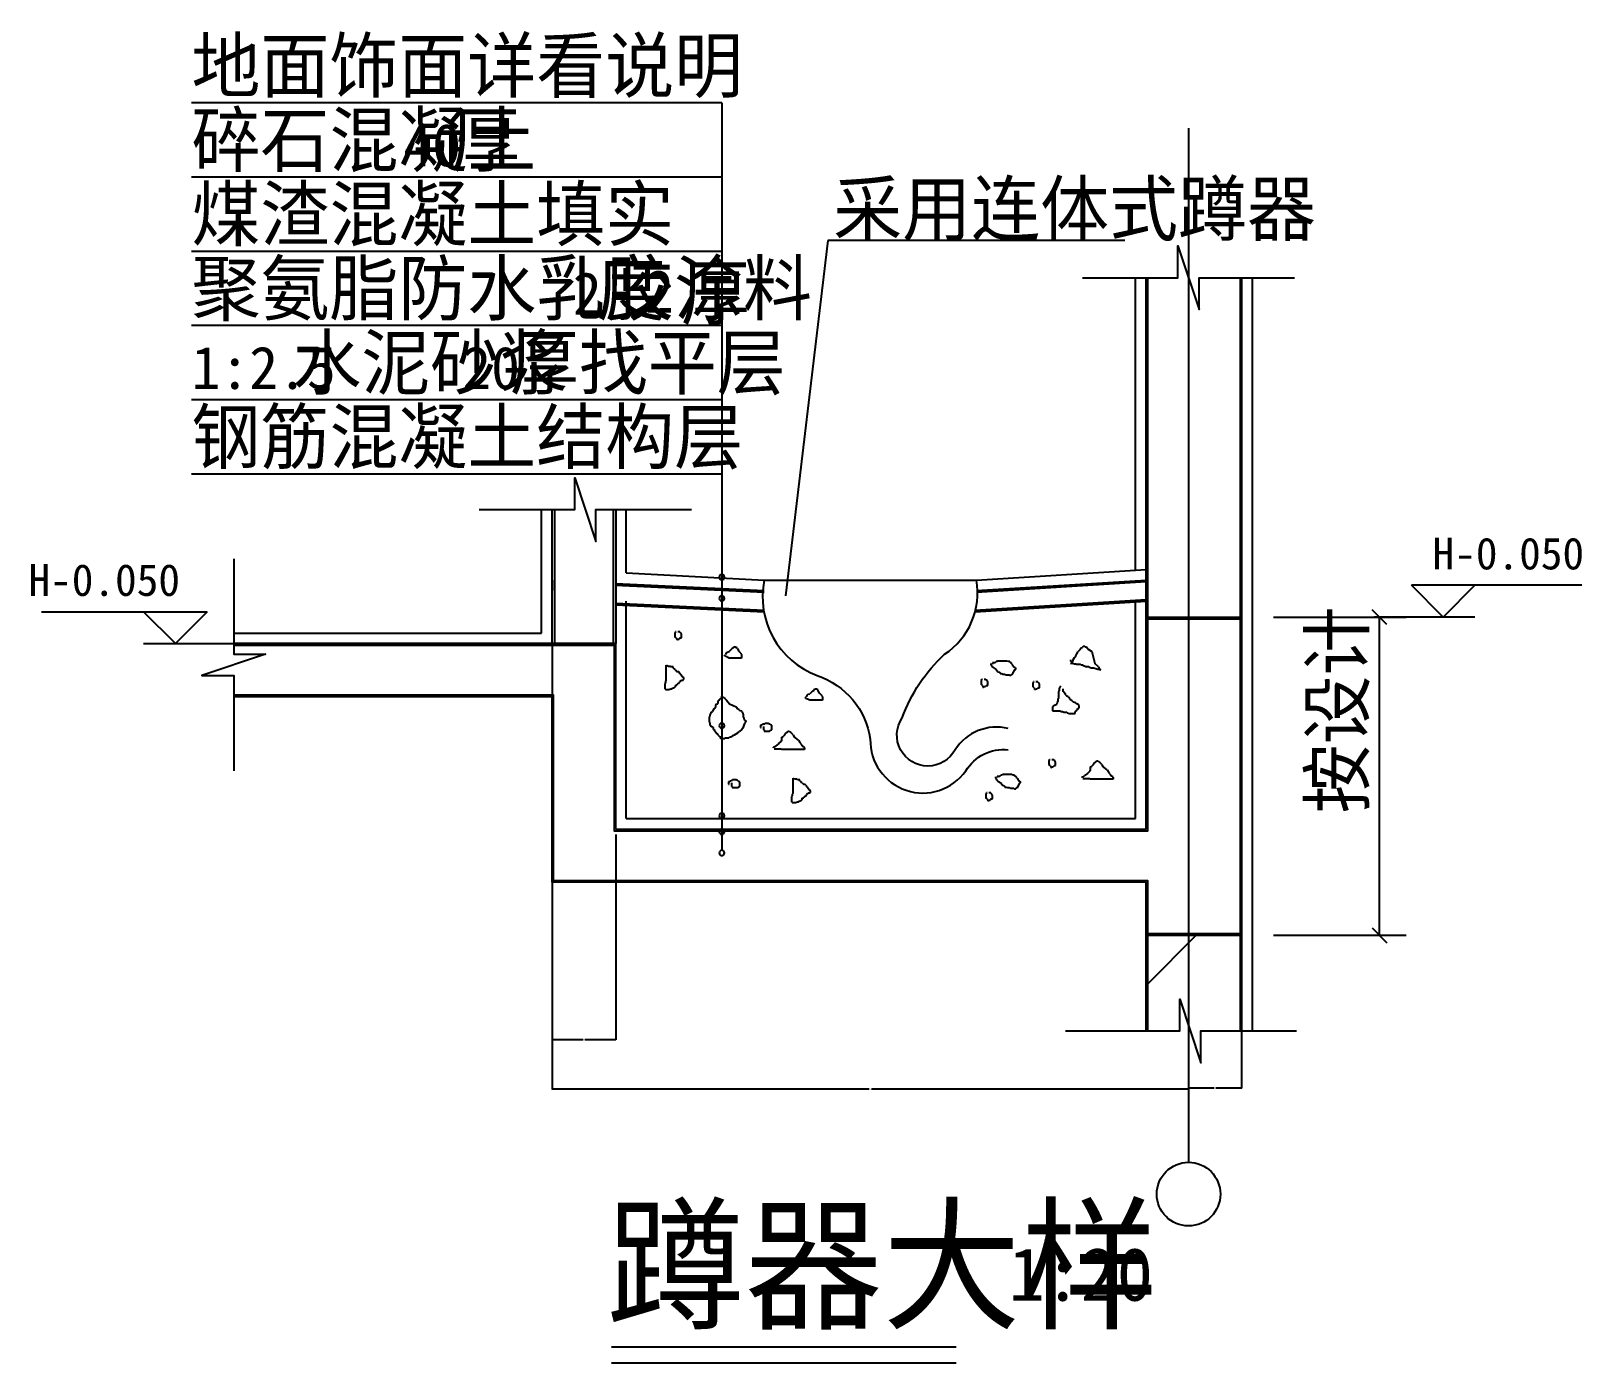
# Model space of a CAD drawing. Header units: metres. Extents: x -1089 to 1835, y 301 to 2813.
import ezdxf

# ---------------------------------------------------------------- set-up
doc = ezdxf.new("R2010")
doc.units = ezdxf.units.M
for name, color, linetype in [('DOTE', 1, 'Continuous'), ('PUB_DIM', 3, 'Continuous'), ('PUB_TEXT', 7, 'Continuous'), ('PUB_WALL', 255, 'Continuous'), ('S_FLOOR', 2, 'Continuous'), ('S_SURFACE', 6, 'Continuous'), ('S_WALL', 255, 'Continuous')]:
    doc.layers.add(name, color=color, linetype=linetype)
doc.dimstyles.get("Standard").update_dxf_attribs({"dimtxt": 2.5, "dimasz": 2.5, "dimexe": 1.25, "dimexo": 0.625, "dimtad": 1, "dimcen": 2.5, "dimazin": 3, "dimtfac": 1, "dimtmove": 0, "dimatfit": 3})

# ---------------------------------------------------------------- blocks, each defined once
blk = doc.blocks.new('_DIMX')
blk.add_lwpolyline([(-70, -70), (70, 70)])
blk = doc.blocks.new('*D1')
for p, q in [((-107.31, 1757.28), (-107.56, 1757.28)), ((-107.06, 1777.28), (-107.06, 1757.28)), ((-107.06, 1657.28), (-107.06, 1757.28)), ((-107.06, 1757.28), (-107.06, 1757.28)), ((-106.81, 1757.28), (-106.56, 1757.28))]:
    blk.add_line(p, q)
at = {"layer": 'Defpoints'}
for p in [(-107.06, 1777.28), (-107.06, 1757.28), (-107.06, 1657.28)]:
    blk.add_point(p, dxfattribs=at)
at = {"layer": 'PUB_DIM', "insert": (-107.06, 1758.405), "char_height": 1, "attachment_point": 5}
blk.add_mtext('0', dxfattribs=at)
blk = doc.blocks.new('*D2')
for p, q in [((-107.06, 1657.28), (-107.06, 1432.28)), ((-107.31, 1432.28), (-107.56, 1432.28)), ((-107.06, 1207.28), (-107.06, 1432.28)), ((-107.06, 1432.28), (-107.06, 1432.28)), ((-106.81, 1432.28), (-106.56, 1432.28))]:
    blk.add_line(p, q)
at = {"layer": 'Defpoints'}
for p in [(-107.06, 1657.28), (-107.06, 1432.28), (-107.06, 1207.28)]:
    blk.add_point(p, dxfattribs=at)
at = {"layer": 'PUB_DIM', "insert": (-107.06, 1433.405), "char_height": 1, "attachment_point": 5}
blk.add_mtext('350', dxfattribs=at)
blk = doc.blocks.new('*D3')
for p, q in [((-107.06, 1307.28), (-107.06, 1277.28)), ((-107.31, 1277.28), (-107.56, 1277.28)), ((-107.06, 1207.28), (-107.06, 1277.28)), ((-107.06, 1277.28), (-107.06, 1277.28)), ((-106.81, 1277.28), (-106.56, 1277.28))]:
    blk.add_line(p, q)
at = {"layer": 'Defpoints'}
for p in [(-107.06, 1307.28), (-107.06, 1277.28), (-107.06, 1207.28)]:
    blk.add_point(p, dxfattribs=at)
at = {"layer": 'PUB_DIM', "insert": (-107.06, 1278.405), "char_height": 1, "attachment_point": 5}
blk.add_mtext('0', dxfattribs=at)
blk = doc.blocks.new('*D4')
for p, q in [((-107.06, 949.15), (-107.06, 817.07)), ((1092.94, 949.15), (1092.94, 817.07)), ((490.94, 817.07), (-107.31, 817.07)), ((1093.19, 817.07), (494.94, 817.07))]:
    blk.add_line(p, q)
at = {"layer": 'Defpoints'}
for p in [(-107.06, 949.15), (1092.94, 949.15), (1092.94, 817.07)]:
    blk.add_point(p, dxfattribs=at)
at = {"layer": 'PUB_DIM', "insert": (492.94, 817.07), "char_height": 1, "attachment_point": 5}
blk.add_mtext('1060', dxfattribs=at)
blk = doc.blocks.new('*D5')
for p, q in [((1092.94, 949.15), (1092.94, 819.15)), ((1192.94, 949.15), (1192.94, 819.15)), ((1141.44, 819.15), (1092.69, 819.15)), ((1193.19, 819.15), (1144.44, 819.15))]:
    blk.add_line(p, q)
at = {"layer": 'Defpoints'}
for p in [(1092.94, 949.15), (1192.94, 949.15), (1192.94, 819.15)]:
    blk.add_point(p, dxfattribs=at)
at = {"layer": 'PUB_DIM', "insert": (1142.94, 819.15), "char_height": 1, "attachment_point": 5}
blk.add_mtext('100', dxfattribs=at)
blk = doc.blocks.new('*D6')
for p, q in [((-107.06, 1297.13), (-107.06, 910.08)), ((12.94, 1297.13), (12.94, 910.08)), ((-48.56, 910.08), (-107.31, 910.08)), ((13.19, 910.08), (-45.56, 910.08))]:
    blk.add_line(p, q)
at = {"layer": 'Defpoints'}
for p in [(-107.06, 1297.13), (12.94, 1297.13), (12.94, 910.08)]:
    blk.add_point(p, dxfattribs=at)
at = {"layer": 'PUB_DIM', "insert": (-47.06, 910.08), "char_height": 1, "attachment_point": 5}
blk.add_mtext('120', dxfattribs=at)

msp = doc.modelspace()

# ---------------------------------------------------------------- hatches: boundary and pattern name
at = {"layer": 'S_SURFACE'}
h = msp.add_hatch(dxfattribs=at)
h.set_pattern_fill('ANSI31', scale=300)
h.paths.add_polyline_path([(1015.94, 1707.28), (1092.94, 1707.28), (1092.94, 2347.28), (1072.94, 2407.28), (1072.94, 2347.28), (1015.94, 2347.28)])
h.paths.add_polyline_path([(1189.94, 2347.28), (1112.94, 2347.28), (1112.94, 2287.28), (1092.94, 2347.28), (1092.94, 1707.28), (1189.94, 1707.28)])
h.paths.add_polyline_path([(1189.94, 1107.28), (1092.94, 1107.28), (1092.94, 936.88), (1116.26, 866.9), (1116.26, 926.9), (1189.94, 926.9)])
h.paths.add_polyline_path([(1015.94, 926.9), (1076.26, 926.9), (1076.26, 986.9), (1092.94, 936.88), (1092.94, 1107.28), (1015.94, 1107.28)])
h.paths.add_polyline_path([(-107.06, 1657.28), (12.94, 1657.28), (12.94, 1910.09), (-24.31, 1910.09), (-24.31, 1850.09), (-64.31, 1970.09), (-64.31, 1910.09), (-107.06, 1910.09)])

# ---------------------------------------------------------------- linework, layer by layer
for p, q in [((1252.94, 1707.28), (1502.94, 1707.28)), ((1452.94, 1107.48), (1452.94, 1707.08)), ((1252.94, 1107.28), (1502.94, 1107.28))]:
    msp.add_line(p, q)
for points in [[(4.73, 331.03), (654.86, 331.03)], [(4.73, 300.76), (654.86, 300.76)]]:
    msp.add_lwpolyline(points)
at = {"layer": 'DOTE'}
msp.add_line((1092.94, 2629.15), (1092.94, 679.15), dxfattribs=at)
at = {"layer": 'PUB_DIM'}
for p, q in [((1834.65, 1767.28), (1512.94, 1767.28)), ((1572.94, 1707.28), (1512.94, 1767.28)), ((1632.94, 1767.28), (1572.94, 1707.28)), ((-1069.64, 1717.28), (-757.06, 1717.28)), ((-817.06, 1657.28), (-877.06, 1717.28)), ((-757.06, 1717.28), (-817.06, 1657.28)), ((1632.94, 1707.28), (1442.94, 1707.28)), ((-877.06, 1657.28), (-557.06, 1657.28))]:
    msp.add_line(p, q, dxfattribs=at)
msp.add_circle((1092.94, 619.15), 60, dxfattribs=at)
at = {"layer": 'PUB_WALL'}
for points in [[(1015.94, 1707.28), (1015.94, 2347.28)], [(1189.94, 2347.28), (1189.94, 1707.28)], [(-102.06, 1657.28), (-102.06, 1910.09)], [(7.94, 1910.09), (7.94, 1657.28)], [(12.79, 1767.62), (292.79, 1754.28)], [(693.12, 1754.29), (1013.12, 1774.29)], [(13.08, 1733.61), (293.08, 1720.28)], [(690.47, 1720.13), (1012.75, 1740.27)], [(-707.06, 1654.28), (9.94, 1654.28), (9.94, 1304.28), (1015.94, 1304.28), (1015.94, 1704.28), (1189.94, 1704.28), (1189.94, 1110.28), (1015.94, 1110.28), (1015.94, 1210.28), (-104.06, 1210.28), (-104.06, 1560.28), (-707.06, 1560.28)], [(1015.94, 926.9), (1015.94, 1107.28)], [(1189.94, 1107.28), (1189.94, 926.9)]]:
    msp.add_lwpolyline(points, dxfattribs=at)
at = {"layer": 'S_FLOOR'}
for p, q in [((12.94, 1770.61), (292.94, 1757.28)), ((692.94, 1757.28), (1012.94, 1777.28)), ((12.94, 1730.61), (292.94, 1717.28)), ((690.66, 1717.14), (1012.94, 1737.28)), ((1012.94, 1307.28), (1012.94, 1707.28)), ((1012.94, 1707.28), (1192.94, 1707.28)), ((1192.94, 1707.28), (1192.94, 1107.28)), ((12.94, 1657.28), (-707.06, 1657.28)), ((12.94, 1307.28), (12.94, 1657.28)), ((-107.06, 1557.28), (-707.06, 1557.28)), ((-107.06, 1207.28), (-107.06, 1557.28)), ((12.94, 1307.28), (1012.94, 1307.28)), ((1012.94, 1207.28), (-107.06, 1207.28)), ((1012.94, 1107.28), (1012.94, 1207.28)), ((1012.94, 1107.28), (1192.94, 1107.28))]:
    msp.add_line(p, q, dxfattribs=at)
at = {"layer": 'S_SURFACE'}
for p, q in [((-786.89, 2677.58), (213.11, 2677.58)), ((213.11, 2677.28), (213.11, 1267.58)), ((-786.89, 2537.58), (213.11, 2537.58)), ((412.94, 2417.28), (332.94, 1747.28)), ((972.94, 2417.28), (412.94, 2417.28)), ((-786.89, 2397.58), (213.11, 2397.58)), ((992.94, 1796.03), (992.94, 2347.28)), ((1212.94, 2347.28), (1212.94, 926.9)), ((-786.89, 2257.58), (213.11, 2257.58)), ((-786.89, 2117.58), (213.11, 2117.58)), ((-786.89, 1977.58), (213.11, 1977.58)), ((-127.06, 1677.28), (-127.06, 1910.09)), ((32.94, 1790.77), (32.94, 1910.09)), ((32.94, 1790.77), (292.94, 1777.28)), ((692.94, 1777.28), (1012.94, 1797.28)), ((292.94, 1777.28), (692.94, 1777.28)), ((32.94, 1327.28), (32.94, 1737.28)), ((992.94, 1327.28), (992.94, 1736.03)), ((-707.06, 1677.28), (-127.06, 1677.28)), ((125.67, 1679.4), (124.54, 1677.16)), ((124.54, 1677.16), (124.54, 1670.43)), ((126.79, 1668.19), (124.54, 1670.43)), ((126.79, 1679.4), (125.67, 1679.4)), ((126.79, 1668.19), (126.79, 1667.07)), ((126.79, 1667.07), (127.91, 1665.95)), ((133.51, 1679.4), (130.15, 1679.4)), ((134.64, 1668.19), (132.39, 1665.95)), ((133.51, 1678.28), (133.51, 1679.4)), ((134.64, 1678.28), (133.51, 1678.28)), ((135.76, 1677.16), (134.64, 1678.28)), ((134.64, 1668.19), (136.88, 1668.19)), ((136.88, 1674.92), (135.76, 1677.16)), ((136.88, 1668.19), (136.88, 1674.92)), ((127.91, 1665.95), (127.91, 1664.83)), ((127.91, 1664.83), (129.03, 1664.83)), ((129.03, 1664.83), (130.15, 1665.95)), ((130.15, 1665.95), (132.39, 1665.95)), ((220.97, 1637.93), (222.09, 1640.17)), ((220.97, 1636.81), (220.97, 1637.93)), ((222.09, 1640.17), (223.21, 1641.29)), ((223.21, 1641.29), (226.58, 1642.41)), ((232.18, 1648.02), (226.58, 1642.41)), ((232.18, 1648.02), (234.42, 1649.14)), ((234.42, 1649.14), (235.54, 1651.38)), ((235.54, 1651.38), (240.03, 1651.38)), ((240.03, 1651.38), (240.03, 1650.26)), ((242.27, 1648.02), (240.03, 1650.26)), ((242.27, 1648.02), (244.51, 1643.53)), ((249, 1639.05), (244.51, 1643.53)), ((249, 1639.05), (249, 1637.93)), ((249, 1637.93), (250.12, 1636.81)), ((880.25, 1634.57), (882.49, 1637.93)), ((882.49, 1637.93), (884.73, 1642.41)), ((889.22, 1646.9), (884.73, 1642.41)), ((889.22, 1646.9), (890.34, 1649.14)), ((890.34, 1649.14), (892.58, 1650.26)), ((894.82, 1652.5), (892.58, 1650.26)), ((894.82, 1652.5), (897.06, 1652.5)), ((897.06, 1652.5), (898.19, 1651.38)), ((898.19, 1651.38), (900.43, 1651.38)), ((900.43, 1651.38), (901.55, 1649.14)), ((901.55, 1649.14), (903.79, 1646.9)), ((903.79, 1646.9), (910.52, 1642.41)), ((910.52, 1642.41), (916.12, 1620)), ((107.73, 1616.64), (107.73, 1587.49)), ((109.97, 1615.51), (108.85, 1615.51)), ((112.21, 1614.39), (109.97, 1615.51)), ((115.57, 1614.39), (112.21, 1614.39)), ((116.7, 1613.27), (115.57, 1614.39)), ((121.18, 1613.27), (116.7, 1613.27)), ((121.18, 1611.03), (121.18, 1613.27)), ((122.3, 1611.03), (121.18, 1611.03)), ((122.3, 1611.03), (123.42, 1609.91)), ((124.54, 1607.67), (123.42, 1609.91)), ((218.73, 1634.57), (217.61, 1635.69)), ((218.73, 1633.45), (218.73, 1634.57)), ((219.85, 1633.45), (218.73, 1633.45)), ((220.97, 1632.33), (219.85, 1633.45)), ((223.21, 1632.33), (220.97, 1632.33)), ((224.33, 1631.21), (223.21, 1632.33)), ((226.58, 1630.08), (224.33, 1631.21)), ((250.12, 1630.08), (226.58, 1630.08)), ((250.12, 1636.81), (250.12, 1630.08)), ((719.91, 1620), (719.91, 1617.76)), ((719.91, 1617.76), (721.03, 1616.64)), ((721.03, 1616.64), (722.15, 1614.39)), ((722.15, 1614.39), (724.4, 1612.15)), ((727.76, 1621.12), (723.28, 1621.12)), ((723.28, 1621.12), (723.28, 1618.88)), ((724.4, 1612.15), (730, 1608.79)), ((727.76, 1621.12), (730, 1623.36)), ((732.24, 1623.36), (730, 1623.36)), ((730, 1608.79), (733.37, 1604.31)), ((733.37, 1624.48), (732.24, 1623.36)), ((750.18, 1624.48), (733.37, 1624.48)), ((753.55, 1623.36), (750.18, 1624.48)), ((755.79, 1623.36), (753.55, 1623.36)), ((756.91, 1621.12), (755.79, 1623.36)), ((759.15, 1621.12), (756.91, 1621.12)), ((759.15, 1620), (759.15, 1621.12)), ((760.28, 1618.88), (759.15, 1620)), ((760.28, 1617.76), (760.28, 1618.88)), ((760.28, 1617.76), (762.52, 1615.51)), ((762.52, 1614.39), (762.52, 1615.51)), ((762.52, 1614.39), (764.76, 1612.15)), ((765.88, 1612.15), (764.76, 1612.15)), ((764.76, 1607.67), (765.88, 1608.79)), ((765.88, 1612.15), (767, 1611.03)), ((765.88, 1608.79), (767, 1608.79)), ((767, 1608.79), (767, 1611.03)), ((870.15, 1626.72), (870.15, 1624.48)), ((870.15, 1624.48), (871.28, 1623.36)), ((871.28, 1623.36), (874.64, 1623.36)), ((875.76, 1620), (871.28, 1620)), ((871.28, 1620), (871.28, 1618.88)), ((874.64, 1623.36), (875.76, 1627.84)), ((875.76, 1627.84), (878, 1631.21)), ((876.88, 1618.88), (875.76, 1620)), ((880.25, 1618.88), (876.88, 1618.88)), ((878, 1631.21), (879.12, 1632.33)), ((879.12, 1632.33), (880.25, 1634.57)), ((881.37, 1617.76), (880.25, 1618.88)), ((889.22, 1617.76), (881.37, 1617.76)), ((890.34, 1616.64), (889.22, 1617.76)), ((893.7, 1616.64), (890.34, 1616.64)), ((893.7, 1616.64), (900.43, 1613.27)), ((904.91, 1613.27), (900.43, 1613.27)), ((906.03, 1612.15), (904.91, 1613.27)), ((909.4, 1611.03), (906.03, 1612.15)), ((913.88, 1611.03), (909.4, 1611.03)), ((918.37, 1609.91), (913.88, 1611.03)), ((922.85, 1613.27), (916.12, 1620)), ((921.73, 1608.79), (918.37, 1609.91)), ((923.97, 1608.79), (921.73, 1608.79)), ((922.85, 1613.27), (925.09, 1608.79)), ((926.22, 1607.67), (923.97, 1608.79)), ((925.09, 1608.79), (927.34, 1607.67)), ((106.6, 1583.01), (105.48, 1581.89)), ((105.48, 1581.89), (105.48, 1571.8)), ((107.73, 1587.49), (106.6, 1586.37)), ((106.6, 1586.37), (106.6, 1583.01)), ((125.67, 1607.67), (124.54, 1607.67)), ((125.67, 1607.67), (129.03, 1604.31)), ((125.67, 1578.53), (127.91, 1579.65)), ((127.91, 1579.65), (129.03, 1579.65)), ((131.27, 1604.31), (129.03, 1604.31)), ((130.15, 1581.89), (129.03, 1580.77)), ((129.03, 1579.65), (129.03, 1580.77)), ((130.15, 1581.89), (132.39, 1583.01)), ((132.39, 1603.19), (131.27, 1604.31)), ((133.51, 1600.94), (132.39, 1603.19)), ((132.39, 1583.01), (133.51, 1585.25)), ((135.76, 1598.7), (133.51, 1600.94)), ((135.76, 1587.49), (133.51, 1585.25)), ((138, 1595.34), (135.76, 1598.7)), ((135.76, 1587.49), (136.88, 1587.49)), ((136.88, 1587.49), (136.88, 1588.62)), ((136.88, 1588.62), (140.24, 1588.62)), ((140.24, 1594.22), (138, 1595.34)), ((141.36, 1591.98), (140.24, 1594.22)), ((140.24, 1588.62), (140.24, 1589.74)), ((140.24, 1589.74), (141.36, 1589.74)), ((141.36, 1589.74), (141.36, 1591.98)), ((703.09, 1589.74), (701.97, 1587.49)), ((701.97, 1587.49), (701.97, 1580.77)), ((704.21, 1578.53), (701.97, 1580.77)), ((704.21, 1589.74), (703.09, 1589.74)), ((710.94, 1589.74), (707.58, 1589.74)), ((710.94, 1588.62), (710.94, 1589.74)), ((712.06, 1588.62), (710.94, 1588.62)), ((713.18, 1587.49), (712.06, 1588.62)), ((714.31, 1585.25), (713.18, 1587.49)), ((714.31, 1578.53), (714.31, 1585.25)), ((733.37, 1604.31), (736.73, 1603.19)), ((736.73, 1603.19), (737.85, 1600.94)), ((737.85, 1600.94), (740.09, 1600.94)), ((740.09, 1600.94), (742.34, 1599.82)), ((742.34, 1599.82), (745.7, 1599.82)), ((745.7, 1599.82), (749.06, 1598.7)), ((749.06, 1598.7), (754.67, 1598.7)), ((754.67, 1598.7), (755.79, 1597.58)), ((755.79, 1597.58), (758.03, 1597.58)), ((760.28, 1599.82), (758.03, 1597.58)), ((760.28, 1599.82), (762.52, 1600.94)), ((764.76, 1607.67), (762.52, 1603.19)), ((762.52, 1600.94), (762.52, 1603.19)), ((800.64, 1585.25), (799.52, 1583.01)), ((799.52, 1583.01), (799.52, 1576.29)), ((801.76, 1585.25), (800.64, 1585.25)), ((808.49, 1585.25), (805.12, 1585.25)), ((808.49, 1584.13), (808.49, 1585.25)), ((809.61, 1584.13), (808.49, 1584.13)), ((810.73, 1583.01), (809.61, 1584.13)), ((811.85, 1580.77), (810.73, 1583.01)), ((811.85, 1574.04), (811.85, 1580.77)), ((927.34, 1607.67), (926.22, 1607.67)), ((105.48, 1571.8), (106.6, 1571.8)), ((106.6, 1571.8), (106.6, 1570.68)), ((106.6, 1570.68), (113.33, 1570.68)), ((113.33, 1570.68), (116.7, 1571.8)), ((116.7, 1571.8), (118.94, 1571.8)), ((123.42, 1574.04), (118.94, 1571.8)), ((125.67, 1576.29), (123.42, 1574.04)), ((125.67, 1576.29), (125.67, 1578.53)), ((207.51, 1550.51), (208.64, 1551.63)), ((207.51, 1549.39), (207.51, 1550.51)), ((208.64, 1551.63), (208.64, 1552.75)), ((208.64, 1552.75), (209.76, 1552.75)), ((209.76, 1552.75), (209.76, 1553.87)), ((209.76, 1553.87), (210.88, 1553.87)), ((210.88, 1557.23), (212, 1557.23)), ((212, 1557.23), (215.36, 1556.11)), ((215.36, 1556.11), (218.73, 1553.87)), ((218.73, 1553.87), (222.09, 1550.51)), ((222.09, 1550.51), (227.7, 1543.78)), ((371.21, 1554.99), (370.09, 1556.11)), ((371.21, 1553.87), (371.21, 1554.99)), ((372.33, 1553.87), (371.21, 1553.87)), ((373.45, 1552.75), (372.33, 1553.87)), ((373.45, 1558.35), (374.58, 1560.6)), ((373.45, 1557.23), (373.45, 1558.35)), ((375.7, 1552.75), (373.45, 1552.75)), ((374.58, 1560.6), (375.7, 1561.72)), ((375.7, 1561.72), (379.06, 1562.84)), ((376.82, 1551.63), (375.7, 1552.75)), ((379.06, 1550.51), (376.82, 1551.63)), ((384.67, 1568.44), (379.06, 1562.84)), ((402.61, 1550.51), (379.06, 1550.51)), ((384.67, 1568.44), (386.91, 1569.56)), ((386.91, 1569.56), (388.03, 1571.8)), ((388.03, 1571.8), (392.52, 1571.8)), ((392.52, 1571.8), (392.52, 1570.68)), ((394.76, 1568.44), (392.52, 1570.68)), ((397, 1563.96), (394.76, 1568.44)), ((401.49, 1559.47), (397, 1563.96)), ((401.49, 1559.47), (401.49, 1558.35)), ((401.49, 1558.35), (402.61, 1557.23)), ((402.61, 1557.23), (402.61, 1550.51)), ((704.21, 1578.53), (704.21, 1577.41)), ((704.21, 1577.41), (705.34, 1576.29)), ((705.34, 1576.29), (705.34, 1575.17)), ((705.34, 1575.17), (706.46, 1575.17)), ((706.46, 1575.17), (707.58, 1576.29)), ((707.58, 1576.29), (709.82, 1576.29)), ((712.06, 1578.53), (709.82, 1576.29)), ((712.06, 1578.53), (714.31, 1578.53)), ((801.76, 1574.04), (799.52, 1576.29)), ((801.76, 1574.04), (801.76, 1572.92)), ((801.76, 1572.92), (802.88, 1571.8)), ((802.88, 1571.8), (802.88, 1570.68)), ((802.88, 1570.68), (804, 1570.68)), ((804, 1570.68), (805.12, 1571.8)), ((805.12, 1571.8), (807.37, 1571.8)), ((809.61, 1574.04), (807.37, 1571.8)), ((809.61, 1574.04), (811.85, 1574.04)), ((847.73, 1554.99), (846.61, 1552.75)), ((846.61, 1552.75), (846.61, 1548.27)), ((848.85, 1568.44), (847.73, 1566.2)), ((847.73, 1566.2), (847.73, 1554.99)), ((849.97, 1575.17), (848.85, 1572.92)), ((848.85, 1572.92), (848.85, 1568.44)), ((849.97, 1575.17), (852.22, 1577.41)), ((856.7, 1566.2), (856.7, 1571.8)), ((857.82, 1566.2), (856.7, 1566.2)), ((858.94, 1565.08), (857.82, 1566.2)), ((858.94, 1563.96), (858.94, 1565.08)), ((860.06, 1563.96), (858.94, 1563.96)), ((861.19, 1561.72), (860.06, 1563.96)), ((861.19, 1560.6), (861.19, 1561.72)), ((861.19, 1560.6), (863.43, 1558.35)), ((865.67, 1557.23), (863.43, 1558.35)), ((865.67, 1557.23), (867.91, 1554.99)), ((869.03, 1554.99), (867.91, 1554.99)), ((869.03, 1552.75), (869.03, 1554.99)), ((870.15, 1552.75), (869.03, 1552.75)), ((871.28, 1550.51), (870.15, 1552.75)), ((873.52, 1549.39), (871.28, 1550.51)), ((190.7, 1522.49), (191.82, 1523.61)), ((190.7, 1520.25), (190.7, 1522.49)), ((191.82, 1523.61), (191.82, 1525.85)), ((191.82, 1525.85), (192.94, 1525.85)), ((192.94, 1528.09), (195.18, 1529.21)), ((192.94, 1525.85), (192.94, 1528.09)), ((197.42, 1533.7), (195.18, 1529.21)), ((197.42, 1533.7), (198.54, 1534.82)), ((198.54, 1534.82), (199.67, 1534.82)), ((199.67, 1535.94), (200.79, 1537.06)), ((199.67, 1534.82), (199.67, 1535.94)), ((200.79, 1537.06), (201.91, 1537.06)), ((201.91, 1541.54), (203.03, 1543.78)), ((201.91, 1537.06), (201.91, 1541.54)), ((203.03, 1543.78), (205.27, 1543.78)), ((205.27, 1543.78), (206.39, 1546.03)), ((206.39, 1546.03), (206.39, 1549.39)), ((206.39, 1549.39), (207.51, 1549.39)), ((227.7, 1543.78), (234.42, 1540.42)), ((234.42, 1540.42), (240.03, 1538.18)), ((240.03, 1538.18), (241.15, 1537.06)), ((241.15, 1537.06), (241.15, 1534.82)), ((245.64, 1532.58), (241.15, 1534.82)), ((245.64, 1532.58), (246.76, 1531.45)), ((246.76, 1531.45), (250.12, 1530.33)), ((250.12, 1530.33), (250.12, 1529.21)), ((250.12, 1529.21), (251.24, 1528.09)), ((251.24, 1528.09), (252.36, 1525.85)), ((252.36, 1525.85), (252.36, 1524.73)), ((252.36, 1524.73), (253.48, 1523.61)), ((253.48, 1523.61), (253.48, 1519.13)), ((837.64, 1539.3), (836.52, 1538.18)), ((836.52, 1538.18), (836.52, 1530.33)), ((836.52, 1530.33), (849.97, 1530.33)), ((838.76, 1539.3), (837.64, 1539.3)), ((839.88, 1540.42), (838.76, 1540.42)), ((838.76, 1540.42), (838.76, 1539.3)), ((841, 1541.54), (839.88, 1540.42)), ((843.25, 1541.54), (841, 1541.54)), ((843.25, 1542.66), (845.49, 1544.9)), ((843.25, 1542.66), (843.25, 1541.54)), ((846.61, 1548.27), (845.49, 1546.03)), ((845.49, 1546.03), (845.49, 1544.9)), ((849.97, 1530.33), (852.22, 1529.21)), ((852.22, 1529.21), (855.58, 1529.21)), ((855.58, 1529.21), (857.82, 1528.09)), ((857.82, 1528.09), (863.43, 1528.09)), ((863.43, 1528.09), (864.55, 1526.97)), ((864.55, 1526.97), (867.91, 1525.85)), ((867.91, 1525.85), (879.12, 1525.85)), ((873.52, 1549.39), (875.76, 1547.15)), ((879.12, 1546.03), (875.76, 1547.15)), ((882.49, 1543.78), (879.12, 1546.03)), ((881.37, 1531.45), (879.12, 1529.21)), ((879.12, 1525.85), (879.12, 1529.21)), ((881.37, 1531.45), (883.61, 1532.58)), ((884.73, 1542.66), (882.49, 1543.78)), ((883.61, 1532.58), (883.61, 1534.82)), ((883.61, 1534.82), (885.85, 1534.82)), ((885.85, 1540.42), (884.73, 1542.66)), ((886.97, 1540.42), (885.85, 1540.42)), ((886.97, 1537.06), (885.85, 1535.94)), ((885.85, 1534.82), (885.85, 1535.94)), ((886.97, 1537.06), (886.97, 1540.42)), ((189.57, 1519.13), (190.7, 1520.25)), ((189.57, 1509.04), (189.57, 1519.13)), ((190.7, 1507.92), (189.57, 1509.04)), ((190.7, 1503.43), (190.7, 1507.92)), ((190.7, 1503.43), (192.94, 1501.19)), ((194.06, 1501.19), (192.94, 1501.19)), ((195.18, 1498.95), (194.06, 1501.19)), ((197.42, 1498.95), (195.18, 1498.95)), ((197.42, 1495.59), (197.42, 1498.95)), ((197.42, 1495.59), (199.67, 1493.35)), ((199.67, 1492.23), (199.67, 1493.35)), ((201.91, 1489.99), (199.67, 1492.23)), ((243.39, 1488.86), (246.76, 1492.23)), ((250.12, 1494.47), (246.76, 1492.23)), ((252.36, 1497.83), (250.12, 1494.47)), ((254.61, 1503.43), (252.36, 1497.83)), ((253.48, 1519.13), (254.61, 1516.88)), ((254.61, 1516.88), (254.61, 1514.64)), ((254.61, 1514.64), (255.73, 1513.52)), ((255.73, 1506.8), (254.61, 1503.43)), ((255.73, 1513.52), (255.73, 1512.4)), ((255.73, 1512.4), (257.97, 1512.4)), ((256.85, 1507.92), (255.73, 1506.8)), ((257.97, 1510.16), (256.85, 1509.04)), ((256.85, 1509.04), (256.85, 1507.92)), ((257.97, 1512.4), (257.97, 1510.16)), ((287.12, 1503.43), (286, 1503.43)), ((286, 1503.43), (286, 1498.95)), ((286, 1498.95), (287.12, 1498.95)), ((289.36, 1504.56), (287.12, 1503.43)), ((290.48, 1504.56), (289.36, 1504.56)), ((291.61, 1505.68), (290.48, 1504.56)), ((293.85, 1505.68), (291.61, 1505.68)), ((291.61, 1501.19), (291.61, 1494.47)), ((291.61, 1494.47), (292.73, 1494.47)), ((292.73, 1494.47), (292.73, 1492.23)), ((292.73, 1492.23), (302.82, 1492.23)), ((300.58, 1506.8), (293.85, 1506.8)), ((293.85, 1506.8), (293.85, 1505.68)), ((302.82, 1505.68), (300.58, 1506.8)), ((303.94, 1505.68), (302.82, 1505.68)), ((302.82, 1492.23), (305.06, 1493.35)), ((303.94, 1505.68), (306.18, 1503.43)), ((305.06, 1493.35), (306.18, 1494.47)), ((307.3, 1503.43), (306.18, 1503.43)), ((306.18, 1494.47), (307.3, 1494.47)), ((307.3, 1494.47), (307.3, 1503.43)), ((337.58, 1491.11), (337.58, 1492.23)), ((337.58, 1492.23), (339.82, 1492.23)), ((339.82, 1492.23), (340.94, 1491.11)), ((203.03, 1487.74), (201.91, 1489.99)), ((205.27, 1486.62), (203.03, 1487.74)), ((206.39, 1484.38), (205.27, 1486.62)), ((206.39, 1484.38), (209.76, 1481.02)), ((210.88, 1481.02), (209.76, 1481.02)), ((210.88, 1477.66), (210.88, 1481.02)), ((218.73, 1477.66), (210.88, 1477.66)), ((225.45, 1478.78), (218.73, 1478.78)), ((218.73, 1478.78), (218.73, 1477.66)), ((225.45, 1478.78), (227.7, 1481.02)), ((229.94, 1481.02), (227.7, 1481.02)), ((232.18, 1482.14), (229.94, 1481.02)), ((234.42, 1483.26), (232.18, 1483.26)), ((232.18, 1483.26), (232.18, 1482.14)), ((234.42, 1483.26), (236.67, 1485.5)), ((236.67, 1485.5), (243.39, 1488.86)), ((310.67, 1461.97), (312.91, 1463.09)), ((312.91, 1463.09), (314.03, 1464.21)), ((320.76, 1468.69), (314.03, 1464.21)), ((320.76, 1468.69), (325.24, 1473.17)), ((325.24, 1473.17), (326.36, 1475.41)), ((326.36, 1481.02), (328.61, 1482.14)), ((326.36, 1475.41), (326.36, 1481.02)), ((331.97, 1485.5), (328.61, 1482.14)), ((331.97, 1485.5), (333.09, 1487.74)), ((333.09, 1487.74), (335.33, 1489.99)), ((335.33, 1489.99), (336.45, 1489.99)), ((336.45, 1489.99), (336.45, 1491.11)), ((336.45, 1491.11), (337.58, 1491.11)), ((340.94, 1491.11), (343.18, 1489.99)), ((347.67, 1485.5), (343.18, 1489.99)), ((347.67, 1485.5), (348.79, 1482.14)), ((357.76, 1475.41), (348.79, 1482.14)), ((357.76, 1475.41), (360, 1470.93)), ((362.24, 1468.69), (360, 1470.93)), ((362.24, 1468.69), (362.24, 1467.57)), ((362.24, 1467.57), (363.36, 1466.45)), ((363.36, 1466.45), (364.49, 1464.21)), ((364.49, 1464.21), (366.73, 1464.21)), ((366.73, 1464.21), (366.73, 1461.97)), ((310.67, 1460.84), (310.67, 1461.97)), ((324.12, 1458.6), (311.79, 1458.6)), ((326.36, 1457.48), (324.12, 1458.6)), ((368.97, 1457.48), (326.36, 1457.48)), ((366.73, 1461.97), (367.85, 1461.97)), ((367.85, 1461.97), (368.97, 1460.84)), ((368.97, 1460.84), (368.97, 1457.48)), ((830.91, 1438.43), (829.79, 1436.19)), ((829.79, 1436.19), (829.79, 1429.46)), ((832.03, 1438.43), (830.91, 1438.43)), ((838.76, 1438.43), (835.4, 1438.43)), ((838.76, 1437.31), (838.76, 1438.43)), ((839.88, 1437.31), (838.76, 1437.31)), ((841, 1436.19), (839.88, 1437.31)), ((842.12, 1433.95), (841, 1436.19)), ((842.12, 1427.22), (842.12, 1433.95)), ((915, 1431.7), (917.25, 1433.95)), ((917.25, 1433.95), (918.37, 1433.95)), ((918.37, 1435.07), (919.49, 1435.07)), ((918.37, 1433.95), (918.37, 1435.07)), ((919.49, 1436.19), (921.73, 1436.19)), ((919.49, 1435.07), (919.49, 1436.19)), ((921.73, 1436.19), (922.85, 1435.07)), ((922.85, 1435.07), (925.09, 1433.95)), ((929.58, 1429.46), (925.09, 1433.95)), ((346.55, 1403.68), (346.55, 1374.54)), ((728.88, 1405.93), (728.88, 1403.68)), ((728.88, 1403.68), (730, 1402.56)), ((732.24, 1407.05), (732.24, 1404.8)), ((736.73, 1407.05), (732.24, 1407.05)), ((736.73, 1407.05), (738.97, 1409.29)), ((741.21, 1409.29), (738.97, 1409.29)), ((742.34, 1410.41), (741.21, 1409.29)), ((759.15, 1410.41), (742.34, 1410.41)), ((762.52, 1409.29), (759.15, 1410.41)), ((764.76, 1409.29), (762.52, 1409.29)), ((765.88, 1407.05), (764.76, 1409.29)), ((768.12, 1407.05), (765.88, 1407.05)), ((768.12, 1405.93), (768.12, 1407.05)), ((769.25, 1404.8), (768.12, 1405.93)), ((769.25, 1403.68), (769.25, 1404.8)), ((769.25, 1403.68), (771.49, 1401.44)), ((832.03, 1427.22), (829.79, 1429.46)), ((832.03, 1427.22), (832.03, 1426.1)), ((832.03, 1426.1), (833.15, 1424.98)), ((833.15, 1424.98), (833.15, 1423.86)), ((833.15, 1423.86), (834.28, 1423.86)), ((834.28, 1423.86), (835.4, 1424.98)), ((835.4, 1424.98), (837.64, 1424.98)), ((839.88, 1427.22), (837.64, 1424.98)), ((839.88, 1427.22), (842.12, 1427.22)), ((892.58, 1405.93), (894.82, 1407.05)), ((892.58, 1404.8), (892.58, 1405.93)), ((894.82, 1407.05), (895.94, 1408.17)), ((902.67, 1412.65), (895.94, 1408.17)), ((902.67, 1412.65), (907.16, 1417.13)), ((907.16, 1417.13), (908.28, 1419.38)), ((908.28, 1424.98), (910.52, 1426.1)), ((908.28, 1419.38), (908.28, 1424.98)), ((913.88, 1429.46), (910.52, 1426.1)), ((913.88, 1429.46), (915, 1431.7)), ((929.58, 1429.46), (930.7, 1426.1)), ((939.67, 1419.38), (930.7, 1426.1)), ((939.67, 1419.38), (941.91, 1414.89)), ((944.16, 1412.65), (941.91, 1414.89)), ((944.16, 1412.65), (944.16, 1411.53)), ((944.16, 1411.53), (945.28, 1410.41)), ((945.28, 1410.41), (946.4, 1408.17)), ((946.4, 1408.17), (948.64, 1408.17)), ((948.64, 1408.17), (948.64, 1405.93)), ((948.64, 1405.93), (949.76, 1405.93)), ((949.76, 1405.93), (950.88, 1404.8)), ((950.88, 1404.8), (950.88, 1401.44)), ((225.45, 1396.96), (225.45, 1392.48)), ((226.58, 1396.96), (225.45, 1396.96)), ((225.45, 1392.48), (226.58, 1392.48)), ((228.82, 1398.08), (226.58, 1396.96)), ((229.94, 1398.08), (228.82, 1398.08)), ((231.06, 1399.2), (229.94, 1398.08)), ((233.3, 1399.2), (231.06, 1399.2)), ((231.06, 1394.72), (231.06, 1387.99)), ((231.06, 1387.99), (232.18, 1387.99)), ((232.18, 1387.99), (232.18, 1385.75)), ((232.18, 1385.75), (242.27, 1385.75)), ((233.3, 1400.32), (233.3, 1399.2)), ((240.03, 1400.32), (233.3, 1400.32)), ((242.27, 1399.2), (240.03, 1400.32)), ((243.39, 1399.2), (242.27, 1399.2)), ((242.27, 1385.75), (244.51, 1386.87)), ((243.39, 1399.2), (245.64, 1396.96)), ((244.51, 1386.87), (245.64, 1387.99)), ((246.76, 1396.96), (245.64, 1396.96)), ((245.64, 1387.99), (246.76, 1387.99)), ((246.76, 1387.99), (246.76, 1396.96)), ((346.55, 1374.54), (345.42, 1373.42)), ((348.79, 1402.56), (347.67, 1402.56)), ((351.03, 1401.44), (348.79, 1402.56)), ((354.39, 1401.44), (351.03, 1401.44)), ((355.52, 1400.32), (354.39, 1401.44)), ((360, 1400.32), (355.52, 1400.32)), ((360, 1398.08), (360, 1400.32)), ((361.12, 1398.08), (360, 1398.08)), ((361.12, 1398.08), (362.24, 1396.96)), ((363.36, 1394.72), (362.24, 1396.96)), ((364.49, 1394.72), (363.36, 1394.72)), ((364.49, 1394.72), (367.85, 1391.36)), ((370.09, 1391.36), (367.85, 1391.36)), ((371.21, 1390.23), (370.09, 1391.36)), ((371.21, 1390.23), (372.33, 1387.99)), ((374.58, 1385.75), (372.33, 1387.99)), ((374.58, 1374.54), (372.33, 1372.3)), ((376.82, 1382.39), (374.58, 1385.75)), ((374.58, 1374.54), (375.7, 1374.54)), ((375.7, 1375.66), (379.06, 1375.66)), ((375.7, 1374.54), (375.7, 1375.66)), ((379.06, 1381.27), (376.82, 1382.39)), ((380.18, 1379.03), (379.06, 1381.27)), ((379.06, 1376.78), (380.18, 1376.78)), ((379.06, 1375.66), (379.06, 1376.78)), ((380.18, 1376.78), (380.18, 1379.03)), ((712.06, 1375.66), (710.94, 1373.42)), ((713.18, 1375.66), (712.06, 1375.66)), ((719.91, 1375.66), (716.55, 1375.66)), ((719.91, 1374.54), (719.91, 1375.66)), ((721.03, 1374.54), (719.91, 1374.54)), ((722.15, 1373.42), (721.03, 1374.54)), ((730, 1402.56), (731.12, 1400.32)), ((731.12, 1400.32), (733.37, 1398.08)), ((733.37, 1398.08), (738.97, 1394.72)), ((738.97, 1394.72), (742.34, 1390.23)), ((742.34, 1390.23), (745.7, 1389.11)), ((745.7, 1389.11), (746.82, 1386.87)), ((746.82, 1386.87), (749.06, 1386.87)), ((749.06, 1386.87), (751.31, 1385.75)), ((751.31, 1385.75), (754.67, 1385.75)), ((754.67, 1385.75), (758.03, 1384.63)), ((758.03, 1384.63), (763.64, 1384.63)), ((763.64, 1384.63), (764.76, 1383.51)), ((764.76, 1383.51), (767, 1383.51)), ((769.25, 1385.75), (767, 1383.51)), ((769.25, 1385.75), (771.49, 1386.87)), ((771.49, 1400.32), (771.49, 1401.44)), ((771.49, 1400.32), (773.73, 1398.08)), ((773.73, 1393.6), (771.49, 1389.11)), ((771.49, 1386.87), (771.49, 1389.11)), ((774.85, 1398.08), (773.73, 1398.08)), ((773.73, 1393.6), (774.85, 1394.72)), ((774.85, 1398.08), (775.97, 1396.96)), ((774.85, 1394.72), (775.97, 1394.72)), ((775.97, 1394.72), (775.97, 1396.96)), ((906.03, 1402.56), (893.7, 1402.56)), ((908.28, 1401.44), (906.03, 1402.56)), ((950.88, 1401.44), (908.28, 1401.44)), ((345.42, 1370.06), (344.3, 1368.94)), ((344.3, 1368.94), (344.3, 1358.85)), ((344.3, 1358.85), (345.42, 1358.85)), ((345.42, 1373.42), (345.42, 1370.06)), ((345.42, 1358.85), (345.42, 1357.73)), ((345.42, 1357.73), (352.15, 1357.73)), ((352.15, 1357.73), (355.52, 1358.85)), ((355.52, 1358.85), (357.76, 1358.85)), ((362.24, 1361.09), (357.76, 1358.85)), ((364.49, 1363.34), (362.24, 1361.09)), ((364.49, 1365.58), (366.73, 1366.7)), ((364.49, 1363.34), (364.49, 1365.58)), ((366.73, 1366.7), (367.85, 1366.7)), ((368.97, 1368.94), (367.85, 1367.82)), ((367.85, 1366.7), (367.85, 1367.82)), ((368.97, 1368.94), (371.21, 1370.06)), ((371.21, 1370.06), (372.33, 1372.3)), ((710.94, 1373.42), (710.94, 1366.7)), ((713.18, 1364.46), (710.94, 1366.7)), ((713.18, 1364.46), (713.18, 1363.34)), ((713.18, 1363.34), (714.31, 1362.21)), ((714.31, 1362.21), (714.31, 1361.09)), ((714.31, 1361.09), (715.43, 1361.09)), ((715.43, 1361.09), (716.55, 1362.21)), ((716.55, 1362.21), (718.79, 1362.21)), ((721.03, 1364.46), (718.79, 1362.21)), ((721.03, 1364.46), (723.28, 1364.46)), ((723.28, 1371.18), (722.15, 1373.42)), ((723.28, 1364.46), (723.28, 1371.18)), ((32.94, 1327.28), (992.94, 1327.28))]:
    msp.add_line(p, q, dxfattribs=at)
for points in [[(892.94, 2347.28), (1072.94, 2347.28), (1072.94, 2407.28), (1112.94, 2287.28), (1112.94, 2347.28), (1292.94, 2347.28)], [(-244.31, 1910.09), (-64.31, 1910.09), (-64.31, 1970.09), (-24.31, 1850.09), (-24.31, 1910.09), (155.69, 1910.09)], [(-707.06, 1817.28), (-707.06, 1637.28), (-647.06, 1637.28), (-767.06, 1597.28), (-707.06, 1597.28), (-707.06, 1417.28)], [(860.71, 926.9), (1076.26, 926.9), (1076.26, 986.9), (1116.26, 866.9), (1116.26, 926.9), (1296.26, 926.9)]]:
    msp.add_lwpolyline(points, dxfattribs=at)
for points in [[(208.11, 1782.58, 1), (218.11, 1782.58, 1)], [(208.11, 1742.58, 1), (218.11, 1742.58, 1)], [(208.11, 1502.58, 1), (218.11, 1502.58, 1)], [(208.11, 1332.58, 1), (218.11, 1332.58, 1)], [(208.11, 1302.58, 1), (218.11, 1302.58, 1)], [(208.11, 1262.58, 1), (218.11, 1262.58, 1)]]:
    msp.add_lwpolyline(points, format="xyb", close=True, dxfattribs=at)
for points in [[(292.94, 1777.28, 0.37), (392.94, 1597.28, -0.28), (492.94, 1477.28, 0.74), (672.94, 1417.28, -0.29), (752.94, 1457.28, -0.38)], [(752.94, 1497.28, 0.32), (652.94, 1457.28, -1.05), (552.94, 1517.28, -0.12), (632.94, 1637.28, 0.3), (692.94, 1777.28)]]:
    msp.add_lwpolyline(points, format="xyb", dxfattribs=at)
at = {"layer": 'S_WALL'}
for p, q in [((1012.94, 1707.28), (1012.94, 2347.28)), ((1192.94, 2347.28), (1192.94, 1707.28)), ((-107.06, 1657.28), (-107.06, 1910.09)), ((12.94, 1910.09), (12.94, 1657.28)), ((1012.94, 926.9), (1012.94, 1107.28)), ((1192.94, 1107.28), (1192.94, 926.9))]:
    msp.add_line(p, q, dxfattribs=at)

# ---------------------------------------------------------------- block references
at = {"xscale": 0.2, "yscale": 0.2, "zscale": 0.2}
for p, rotation in [((1452.94, 1707.28), 90), ((1452.94, 1107.28), 270)]:
    msp.add_blockref('_DIMX', p, dxfattribs=dict(at, rotation=rotation))

# ---------------------------------------------------------------- texts
msp.add_text('按设计', height=100, rotation=90).set_placement((1422.94, 1337.36))
at = {"layer": 'PUB_DIM'}
for p in [(1552.94, 1797.28), (-1094.21, 1747.28)]:
    msp.add_text('H-0.050', height=60, dxfattribs=at).set_placement(p)
at = {"layer": 'PUB_TEXT'}
for s, height, p in [('地面饰面详看说明', 100, (-786.89, 2697.58)), ('碎石混凝土', 100, (-786.89, 2557.58)), ('厚', 100, (-297.7, 2557.58)), ('40', 80, (-387.5, 2557.58)), ('煤渣混凝土填实', 100, (-786.89, 2417.58)), ('采用连体式蹲器', 100, (423.11, 2427.58)), ('聚氨脂防水乳胶涂料', 100, (-786.89, 2277.58)), ('度', 100, (-23.18, 2277.58)), ('厚', 100, (135.71, 2268.81)), ('2', 80, (-67.89, 2277.58)), ('2', 80, (68.28, 2281.58)), ('水泥砂浆', 100, (-596.68, 2137.58)), ('厚找平层', 100, (-186.64, 2137.58)), ('1:2.5', 80, (-786.89, 2137.58)), ('20', 80, (-276.43, 2137.58)), ('钢筋混凝土结构层', 100, (-786.89, 1997.58)), ('蹲器大样', 200, (-3.73, 385.7)), ('1:20', 100, (753.6, 418.12))]:
    msp.add_text(s, height=height, dxfattribs=at).set_placement(p)

# ---------------------------------------------------------------- dimensions: what is measured, and where the dimension line sits
at = {"layer": 'PUB_DIM'}
for base, p1, p2, picture, middle in [((-107.06, 1757.28), (-107.06, 1657.28), (-107.06, 1777.28), '*D1', (-107.06, 1758.405)), ((-107.06, 1277.28), (-107.06, 1207.28), (-107.06, 1307.28), '*D3', (-107.06, 1278.405)), ((12.94, 910.08), (12.94, 1297.13), (-107.06, 1297.13), '*D6', (-47.06, 910.08)), ((1192.94, 819.15), (1192.94, 949.15), (1092.94, 949.15), '*D5', (1142.94, 819.15))]:
    dim = msp.add_linear_dim(base=base, p1=p1, p2=p2, dimstyle='Standard', dxfattribs=at)
    dim.commit()
    dim.dimension.update_dxf_attribs({"geometry": picture, "text_midpoint": middle})
for base, p1, p2, text, picture, middle in [((-107.06, 1432.28), (-107.06, 1207.28), (-107.06, 1657.28), '350', '*D2', (-107.06, 1433.405)), ((1092.94, 817.07), (1092.94, 949.15), (-107.06, 949.15), '1060', '*D4', (492.94, 817.07))]:
    dim = msp.add_linear_dim(base=base, p1=p1, p2=p2, text=text, dimstyle='Standard', dxfattribs=at)
    dim.commit()
    dim.dimension.update_dxf_attribs({"geometry": picture, "text_midpoint": middle})

doc.saveas('drawing.dxf')
